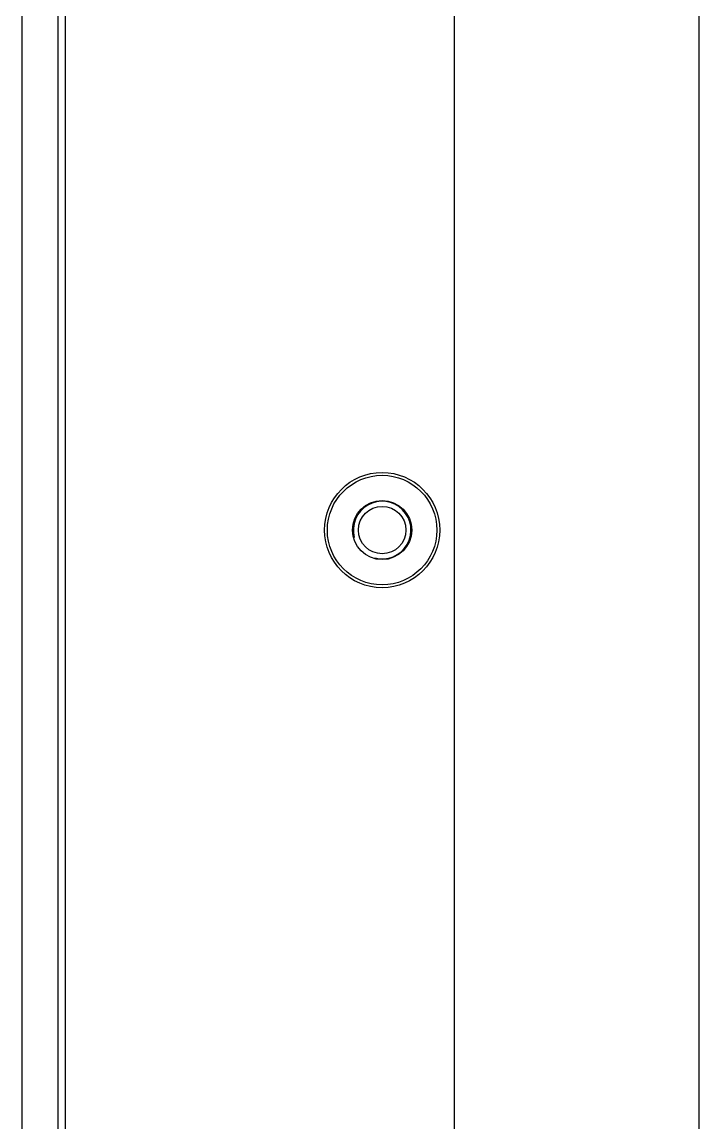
# Model space of a CAD drawing. Header units: millimetres. Extents: x 10297564 to 11610295, y -9287743 to -8409454.
# Drawn here: x 10505168 to 10506111, y -9091919 to -9090387 of the extents above; entities that cross this region are included whole.
import ezdxf

# ---------------------------------------------------------------- set-up
doc = ezdxf.new("R2010")
doc.units = ezdxf.units.MM
doc.header["$LTSCALE"] = 100
doc.layers.add('-0', color=7, linetype='Continuous')

# ---------------------------------------------------------------- blocks, each defined once
blk = doc.blocks.new('인버터 외형도')
at = {"layer": '-0', "linetype": 'Continuous'}
for p, q in [((102020.5, 38367.8), (102020.5, 43604.9)), ((102058.1, 38367.8), (102058.1, 43604.9)), ((102065.6, 43604.9), (102065.6, 38367.8)), ((102727.8, 38367.8), (102727.8, 43604.9)), ((102471.9, 43454.4), (102471.9, 38518.3))]:
    blk.add_line(p, q, dxfattribs=at)
for radius in [60.2, 57.2, 30.9, 24.8]:
    blk.add_circle((102396.7, 42822.3), radius, dxfattribs=at)
blk.add_arc((102396.7, 42822.3), 30.1, 255, 195, dxfattribs=at)

msp = doc.modelspace()

# ---------------------------------------------------------------- block references
at = {"xscale": 1.333333333333333, "yscale": 1.333333333333333, "zscale": 1.333333333333333}
msp.add_blockref('인버터 외형도', (10369140.6, -9148191), dxfattribs=at)

doc.saveas('drawing.dxf')
